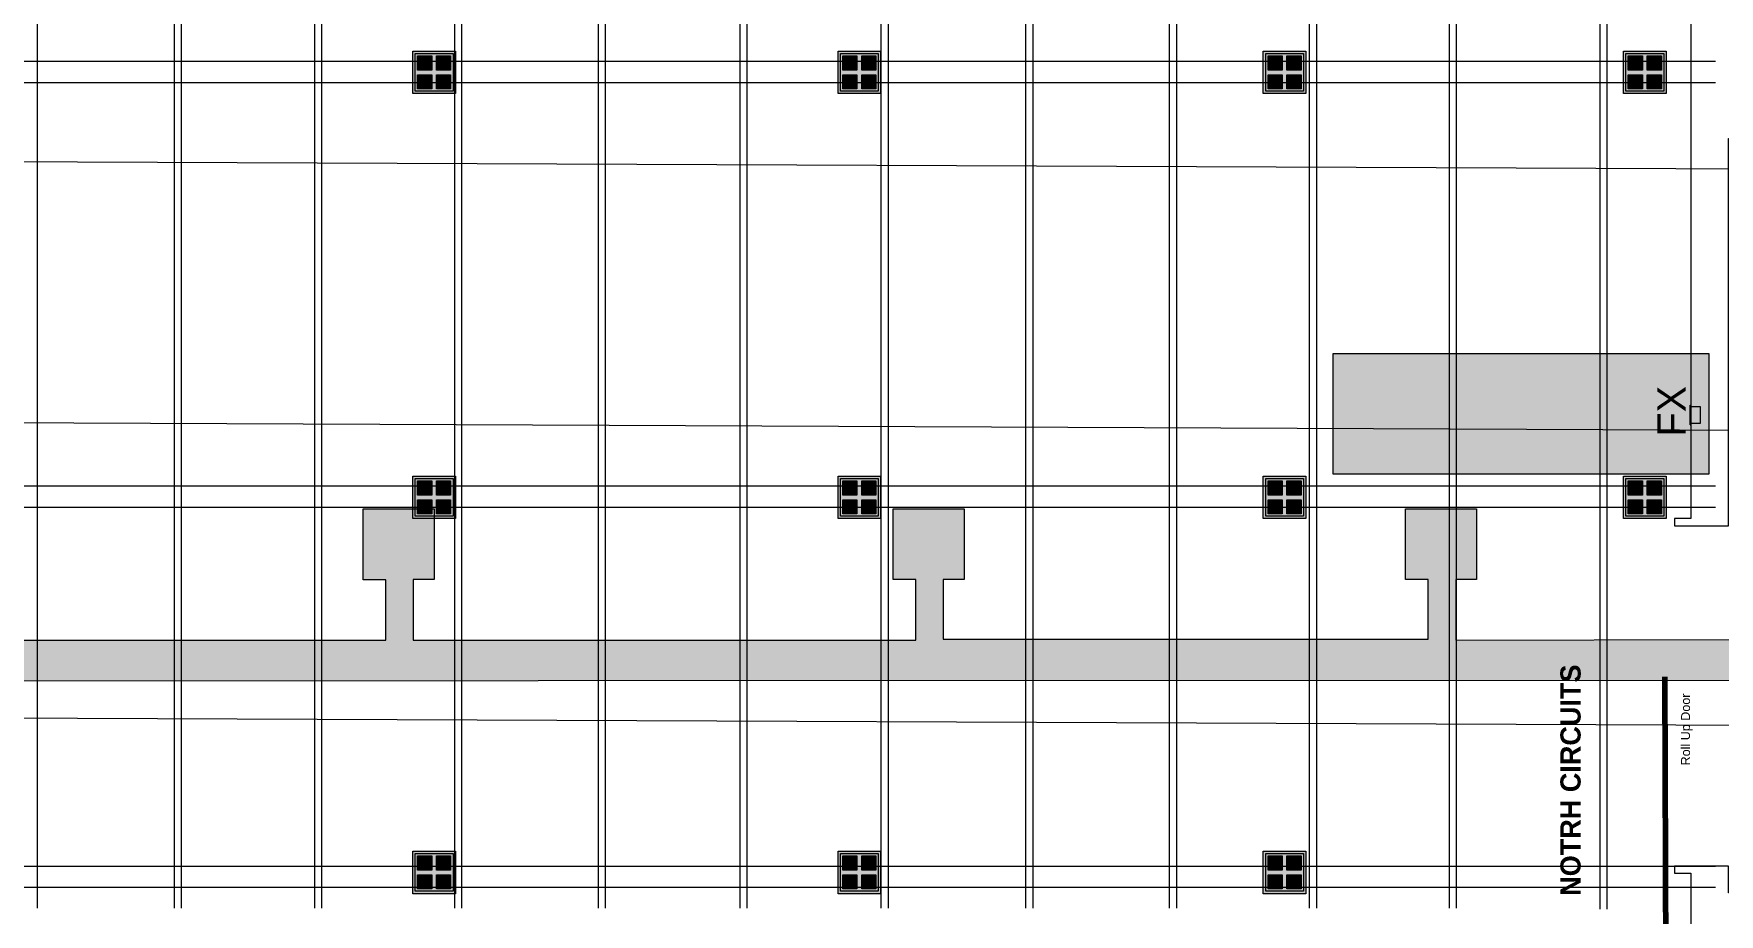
# Model space of a CAD drawing. Header units: inches. Extents: x -10671 to 1761, y -674 to 7170.
# Drawn here: x -8997 to -7570, y 3985 to 4731 of the extents above; entities that cross this region are included whole.
import ezdxf

# ---------------------------------------------------------------- set-up
doc = ezdxf.new("R2010")
doc.units = ezdxf.units.IN
doc.header["$LTSCALE"] = 19.2
doc.header["$MEASUREMENT"] = 0
for name, color, linetype, lineweight, true_color in [('DWG-bldg-utility box', 3, 'Continuous', 18, 0x00ff00), ('Venue-Ceiling-HVAC', 7, 'Continuous', 5, 0xbbbbbb), ('Venue-Ceiling-Obstructions', 7, 'Continuous', 5, 0xdd0000), ('Venue-Fire Apparatus and Text', 1, 'Continuous', 5, 0xff0000), ('Venue-Rigging Steel-High', 7, 'Continuous', 5, 0x800000), ('Venue-Rigging Steel-Low', 7, 'Continuous', 5, 0x0000dd)]:
    doc.layers.add(name, color=color, linetype=linetype, lineweight=lineweight, true_color=true_color)
for name, color, linetype, lineweight in [('Venue-Ceiling-Lights Circuits', 7, 'Continuous', 5), ('Venue-Floor Pockets', 7, 'Continuous', 5), ('Venue-Walls and Doors', 7, 'Continuous', 5)]:
    doc.layers.add(name, color=color, linetype=linetype, lineweight=lineweight)
doc.styles.add('Arial', font='Arial')
doc.styles.add('BluePrintBold', font='BluePrintBold')

# ---------------------------------------------------------------- blocks, each defined once
blk = doc.blocks.new('FLOORBOX')
at = {"layer": 'Venue-Floor Pockets', "linetype": 'Continuous', "lineweight": 0, "true_color": 0xaaaaaa}
blk.add_hatch(color=253, dxfattribs=at).paths.add_polyline_path([(-18, 18), (18, 18), (18, -18), (-18, -18)])
at = {"layer": 'Venue-Floor Pockets', "linetype": 'Continuous', "lineweight": 0, "true_color": 0xbbbbbb}
blk.add_hatch(color=9, dxfattribs=at).paths.add_polyline_path([(-16, 16), (16, 16), (16, -16), (-16, -16)])
at = {"layer": 'Venue-Floor Pockets', "linetype": 'Continuous', "lineweight": 0, "true_color": 0xdddddd}
for points in [[(-14, 14), (-2, 14), (-2, 2), (-14, 2)], [(2, 14), (14, 14), (14, 2), (2, 2)], [(-14, -2), (-2, -2), (-2, -14), (-14, -14)], [(2, -2), (14, -2), (14, -14), (2, -14)]]:
    blk.add_hatch(color=254, dxfattribs=at).paths.add_polyline_path(points)
at = {"layer": 'Venue-Floor Pockets', "color": 7, "linetype": 'Continuous', "lineweight": 5, "flags": 128}
for points in [[(-18, 18), (18, 18), (18, -18), (-18, -18)], [(-16, 16), (16, 16), (16, -16), (-16, -16)], [(-14, 14), (-2, 14), (-2, 2), (-14, 2)], [(2, 14), (14, 14), (14, 2), (2, 2)], [(-14, -2), (-2, -2), (-2, -14), (-14, -14)], [(2, -2), (14, -2), (14, -14), (2, -14)]]:
    blk.add_lwpolyline(points, close=True, dxfattribs=at)
blk = doc.blocks.new('FX')
at = {"layer": 'Venue-Fire Apparatus and Text'}
for p, q in [((0, -5.75), (0, 10.75)), ((0.5, 10.75), (0, 10.75)), ((0.5, -5.75), (0.5, 10.75)), ((0.5, -5.75), (0, -5.75))]:
    blk.add_line(p, q, dxfattribs=at)
at = {"layer": 'Venue-Fire Apparatus and Text', "flags": 128}
blk.add_lwpolyline([(0, 9.5), (0, -4.5), (-8, -4.5), (-8, 9.5)], close=True, dxfattribs=at)

msp = doc.modelspace()

# ---------------------------------------------------------------- hatches: boundary and pattern name
at = {"layer": 'Venue-Ceiling-HVAC', "linetype": 'Continuous', "lineweight": 0, "true_color": 0xbbbbbb}
msp.add_hatch(color=9, dxfattribs=at).paths.add_polyline_path([(-9581.3, 4182.6), (-9581.7, 4268.6), (-9599.5, 4268.6), (-9599.5, 4328.6), (-9539.5, 4328.6), (-9539.5, 4268.6), (-9557.3, 4268.6), (-9557.3, 4217.8), (-9145.8, 4217.8), (-9145.8, 4268.6), (-9165, 4268.6), (-9165, 4328.6), (-9104.9, 4328.6), (-9104.9, 4268.6), (-9122.6, 4268.6), (-9122.6, 4217.3), (-8699.1, 4217.3), (-8699.1, 4268.5), (-8718.3, 4268.5), (-8718.3, 4328.6), (-8658.4, 4328.6), (-8658.4, 4268.6), (-8676.1, 4268.6), (-8676.1, 4217.3), (-8250.4, 4217.3), (-8250.4, 4268.6), (-8269.6, 4268.6), (-8269.6, 4328.6), (-8209.6, 4328.6), (-8209.6, 4268.6), (-8227.3, 4268.6), (-8227.3, 4218.2), (-7816.7, 4218.2), (-7816.7, 4268.6), (-7835.9, 4268.6), (-7835.9, 4328.6), (-7775.9, 4328.6), (-7775.9, 4268.6), (-7793.3, 4268.6), (-7793.3, 4217.4), (-7559.4, 4217.9), (-7559.3, 4183.2)])
msp.add_hatch(color=9, dxfattribs=at).paths.add_polyline_path([(-9581.3, 4182.6), (-9581.7, 4268.6), (-9599.5, 4268.6), (-9599.5, 4328.6), (-9539.5, 4328.6), (-9539.5, 4268.6), (-9557.3, 4268.6), (-9557.3, 4217.8), (-9145.8, 4217.8), (-9145.8, 4268.6), (-9165, 4268.6), (-9165, 4328.6), (-9104.9, 4328.6), (-9104.9, 4268.6), (-9122.6, 4268.6), (-9122.6, 4217.3), (-8699.1, 4217.3), (-8699.1, 4268.5), (-8718.3, 4268.5), (-8718.3, 4328.6), (-8658.4, 4328.6), (-8658.4, 4268.6), (-8676.1, 4268.6), (-8676.1, 4217.3), (-8250.4, 4217.3), (-8250.4, 4268.6), (-8269.6, 4268.6), (-8269.6, 4328.6), (-8209.6, 4328.6), (-8209.6, 4268.6), (-8227.3, 4268.6), (-8227.3, 4218.2), (-7816.7, 4218.2), (-7816.7, 4268.6), (-7835.9, 4268.6), (-7835.9, 4328.6), (-7775.9, 4328.6), (-7775.9, 4268.6), (-7793.3, 4268.6), (-7793.3, 4217.4), (-7559.4, 4217.9), (-7559.3, 4183.2)])
at = {"layer": 'Venue-Ceiling-Obstructions', "linetype": 'Continuous', "lineweight": 0}
msp.add_hatch(color=255, dxfattribs=at).paths.add_polyline_path([(-7579.2, 4460.1), (-7579.2, 4358.1), (-7897.2, 4358.1), (-7897.2, 4460.1)])

# ---------------------------------------------------------------- linework, layer by layer
at = {"layer": 'Venue-Ceiling-HVAC', "flags": 128}
for points in [[(-9122.6, 4217.3), (-8699.1, 4217.3), (-8699.1, 4268.5), (-8718.3, 4268.5), (-8718.3, 4328.6), (-8658.4, 4328.6), (-8658.4, 4268.6), (-8676.1, 4268.6), (-8676.1, 4217.3), (-8250.4, 4217.3), (-8250.4, 4268.6), (-8269.6, 4268.6), (-8269.6, 4328.6), (-8209.6, 4328.6), (-8209.6, 4268.6), (-8227.3, 4268.6), (-8227.3, 4218.2), (-7816.7, 4218.2), (-7816.7, 4268.6), (-7835.9, 4268.6), (-7835.9, 4328.6), (-7775.9, 4328.6), (-7775.9, 4268.6), (-7793.3, 4268.6), (-7793.3, 4217.4), (-7559.4, 4217.9)], [(-9122.6, 4217.3), (-8699.1, 4217.3), (-8699.1, 4268.5), (-8718.3, 4268.5), (-8718.3, 4328.6), (-8658.4, 4328.6), (-8658.4, 4268.6), (-8676.1, 4268.6), (-8676.1, 4217.3), (-8250.4, 4217.3), (-8250.4, 4268.6), (-8269.6, 4268.6), (-8269.6, 4328.6), (-8209.6, 4328.6), (-8209.6, 4268.6), (-8227.3, 4268.6), (-8227.3, 4218.2), (-7816.7, 4218.2), (-7816.7, 4268.6), (-7835.9, 4268.6), (-7835.9, 4328.6), (-7775.9, 4328.6), (-7775.9, 4268.6), (-7793.3, 4268.6), (-7793.3, 4217.4), (-7559.4, 4217.9)], [(-7559.3, 4183.2), (-9581.3, 4182.6)], [(-7559.3, 4183.2), (-9581.3, 4182.6)]]:
    msp.add_lwpolyline(points, dxfattribs=at)
at = {"layer": 'Venue-Ceiling-Lights Circuits', "color": 7, "linetype": 'Continuous', "lineweight": 5}
for p, q in [((-7469.3, 4616), (-10214.9, 4627.5)), ((-7470.2, 4394.8), (-10215.8, 4406.3)), ((-7470.2, 4144.7), (-10215.8, 4156.2))]:
    msp.add_line(p, q, dxfattribs=at)
at = {"layer": 'Venue-Ceiling-Lights Circuits', "color": 7, "linetype": 'Continuous', "lineweight": 140}
msp.add_line((-7604.3, 22.2), (-7616.3, 4186.2), dxfattribs=at)
at = {"layer": 'Venue-Ceiling-Obstructions', "flags": 128}
msp.add_lwpolyline([(-7579.2, 4460.1), (-7579.2, 4358.1), (-7897.2, 4358.1), (-7897.2, 4460.1)], close=True, dxfattribs=at)
at = {"layer": 'Venue-Rigging Steel-High'}
for p, q in [((-8994.3, 6841.4), (-8994.3, 3990.4)), ((-8994.3, 6841.4), (-8994.3, 3990.4)), ((-8878.4, 6841.4), (-8878.4, 3990.4)), ((-8872.4, 6841.4), (-8872.4, 3990.4)), ((-8759.7, 6841.4), (-8759.7, 3990.4)), ((-8753.7, 6841.4), (-8753.7, 3990.4)), ((-8641, 6841.4), (-8641, 3990.4)), ((-8635, 6841.4), (-8635, 3990.4)), ((-8519.5, 6841.4), (-8519.5, 3990.4)), ((-8513.5, 6841.4), (-8513.5, 3990.4)), ((-8399.5, 6841.4), (-8399.5, 3990.4)), ((-8393.5, 6841.4), (-8393.5, 3990.4)), ((-8280, 6841.4), (-8280, 3990.4)), ((-8274, 6841.4), (-8274, 3990.4)), ((-8157.5, 6841.4), (-8157.5, 3990.4)), ((-8151.5, 6841.4), (-8151.5, 3990.4)), ((-8035.9, 6841.4), (-8035.9, 3990.4)), ((-8029.9, 6841.4), (-8029.9, 3990.4)), ((-7917.4, 6841.4), (-7917.4, 3990.4)), ((-7911.4, 6841.4), (-7911.4, 3990.4)), ((-7799, 6841.4), (-7799, 3990.4)), ((-7793, 6841.4), (-7793, 3990.4)), ((-7671.5, 6841.4), (-7671.5, 3989.6)), ((-7665.5, 6841.4), (-7665.5, 3989.6))]:
    msp.add_line(p, q, dxfattribs=at)
at = {"layer": 'Venue-Rigging Steel-Low'}
for p, q in [((-7573.5, 4707.4), (-9700.7, 4707.4)), ((-7573.5, 4689.4), (-9700.7, 4689.4)), ((-7573.5, 4347.8), (-9700.7, 4347.8)), ((-7573.5, 4329.8), (-9700.7, 4329.8)), ((-7573.5, 4025.7), (-9731.5, 4025.7)), ((-7573.5, 4007.7), (-9731.5, 4007.7))]:
    msp.add_line(p, q, dxfattribs=at)
at = {"layer": 'Venue-Walls and Doors', "flags": 128}
for points in [[(-7608.3, 4314.3), (-7562.6, 4314.3), (-7562.6, 4642.3), (-7538.6, 4642.3), (-7538.6, 4857.9), (-7586.6, 4857.9), (-7586.6, 4870.1), (-7594.3, 4870.1), (-7594.3, 4320.3), (-7608.3, 4320.3), (-7608.3, 4314.3)], [(-7554.6, 3951.8), (-7554.6, 3995.8), (-7542.6, 3995.8), (-7542.6, 4003.4), (-7562.6, 4003.4), (-7562.6, 4025.9), (-7608.3, 4025.9), (-7608.3, 4019.9), (-7594.3, 4019.9), (-7594.3, 3951.8)]]:
    msp.add_lwpolyline(points, close=True, dxfattribs=at)

# ---------------------------------------------------------------- block references
at = {"layer": 'DWG-bldg-utility box', "rotation": 90}
for p in [(-8658.3, 4698.3), (-8298.3, 4698.3), (-7938.3, 4698.3), (-7633.3, 4698.3), (-8658.3, 4338.3), (-8298.3, 4338.3), (-7938.3, 4338.3), (-7633.3, 4338.3), (-8658.3, 4020.6), (-8298.3, 4020.6), (-7938.3, 4020.6)]:
    msp.add_blockref('FLOORBOX', p, dxfattribs=at)
at = {"layer": 'Venue-Fire Apparatus and Text', "xscale": -1}
msp.add_blockref('FX', (-7594.3, 4405.6), dxfattribs=at)

# ---------------------------------------------------------------- texts
at = {"layer": 'Venue-Ceiling-Lights Circuits', "color": 7, "insert": (-7696.1, 4196.7), "char_height": 17.125, "attachment_point": 6, "rotation": 90, "line_spacing_factor": 0.970891, "style": 'BluePrintBold'}
msp.add_mtext('NOTRH CIRCUITS', dxfattribs=at)
at = {"layer": 'Venue-Fire Apparatus and Text', "insert": (-7610.6, 4411.3), "char_height": 24, "attachment_point": 5, "rotation": 90, "line_spacing_factor": 0.970891, "style": 'Arial'}
msp.add_mtext('FX', dxfattribs=at)
at = {"layer": 'Venue-Walls and Doors', "color": 7, "insert": (-7597.7, 4141.7), "char_height": 7.611, "attachment_point": 5, "rotation": 90, "line_spacing_factor": 0.970891, "style": 'Arial'}
msp.add_mtext('Roll Up Door', dxfattribs=at)

doc.saveas('drawing.dxf')
